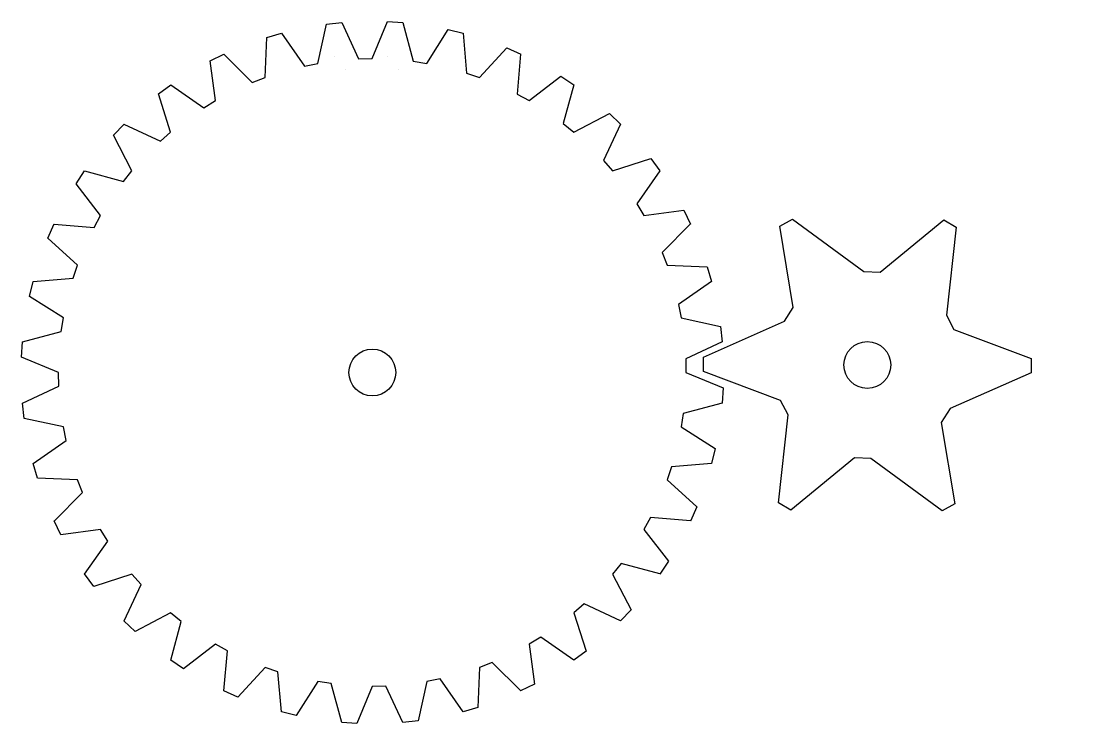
# Model space of a CAD drawing. Header units: millimetres. Extents: x 2434 to 2664, y 1466 to 1616.
import ezdxf

# ---------------------------------------------------------------- set-up
doc = ezdxf.new("R2010")
doc.units = ezdxf.units.MM

# ---------------------------------------------------------------- blocks, each defined once
blk = doc.blocks.new('*U10')
for p, q in [((-6.54, 3.78), (-2.92, -4)), ((0, -3.93), (3.27, 4)), ((3.27, 4), (6.54, 3.78)), ((-2.92, -4), (0, -3.93))]:
    blk.add_line(p, q)
blk = doc.blocks.new('*U11')
at = {"color": 0, "linetype": 'ByBlock', "lineweight": -2, "transparency": 16777216}
for p, rotation in [((2337.38, 2470.74), 9.999999999999977), ((2362.02, 2470.74), 350.0000000000001), ((2325.44, 2467.54), 19.99999999999999), ((2373.96, 2467.54), 340), ((2314.23, 2462.31), 30.00000000000001), ((2385.16, 2462.31), 329.9999999999999), ((2304.1, 2455.22), 40.00000000000001), ((2395.29, 2455.22), 320), ((2295.36, 2446.48), 50), ((2404.04, 2446.48), 309.9999999999999), ((2288.27, 2436.35), 60.00000000000001), ((2411.13, 2436.35), 299.9999999999999), ((2283.04, 2425.15), 70), ((2416.35, 2425.15), 290.0000000000001), ((2279.84, 2413.2), 80.00000000000001), ((2419.55, 2413.2), 280), ((2278.77, 2400.88), 90), ((2420.63, 2400.88), 270), ((2279.84, 2388.57), 99.99999999999999), ((2419.55, 2388.57), 259.9999999999999), ((2283.04, 2376.62), 110), ((2416.35, 2376.62), 250), ((2288.27, 2365.42), 120), ((2411.13, 2365.42), 240), ((2295.36, 2355.29), 130), ((2404.04, 2355.29), 230), ((2304.1, 2346.55), 140), ((2395.29, 2346.55), 220), ((2314.23, 2339.46), 150), ((2385.16, 2339.46), 209.9999999999999), ((2325.44, 2334.23), 160.0000000000001), ((2373.96, 2334.23), 200), ((2337.38, 2331.03), 170), ((2362.02, 2331.03), 190), ((2349.7, 2329.95), 180)]:
    blk.add_blockref('*U10', p, dxfattribs=dict(at, rotation=rotation))
blk.add_blockref('*U10', (2349.7, 2471.82), dxfattribs=at)
blk = doc.blocks.new('*U22')
for p, q in [((-6.84, -7.37), (0, 8.84)), ((0, 8.84), (3.05, 8.71)), ((3.05, 8.71), (10, -8.84)), ((-10, -8.84), (-6.84, -7.37))]:
    blk.add_line(p, q)
blk = doc.blocks.new('*U24')
at = {"color": 0, "linetype": 'ByBlock', "lineweight": -2, "transparency": 16777216}
blk.add_blockref('*U22', (2697.07, 1516.5), dxfattribs=at)
for p, rotation in [((2674.41, 1503.42), 59.99999999999999), ((2719.73, 1503.42), 299.9999999999999), ((2674.41, 1477.26), 120), ((2719.73, 1477.26), 240), ((2697.07, 1464.18), 180)]:
    blk.add_blockref('*U22', p, dxfattribs=dict(at, rotation=rotation))

msp = doc.modelspace()

# ---------------------------------------------------------------- linework, layer by layer
for p, q in [((2501.17, 1608.11), (2501.17, 1608.11)), ((2512.5, 1608.11), (2512.5, 1608.11)), ((2503.63, 1605.49), (2503.63, 1605.49)), ((2514.96, 1605.49), (2514.96, 1605.49))]:
    msp.add_line(p, q)
for centre in [(2615.02, 1542.35), (2509.3, 1540.74)]:
    msp.add_circle(centre, 5)

# ---------------------------------------------------------------- block references
msp.add_blockref('*U11', (159.6, -860.14))
at = {"rotation": 32.21867592254609}
msp.add_blockref('*U24', (1127.83, -1156.46), dxfattribs=at)

doc.saveas('drawing.dxf')
